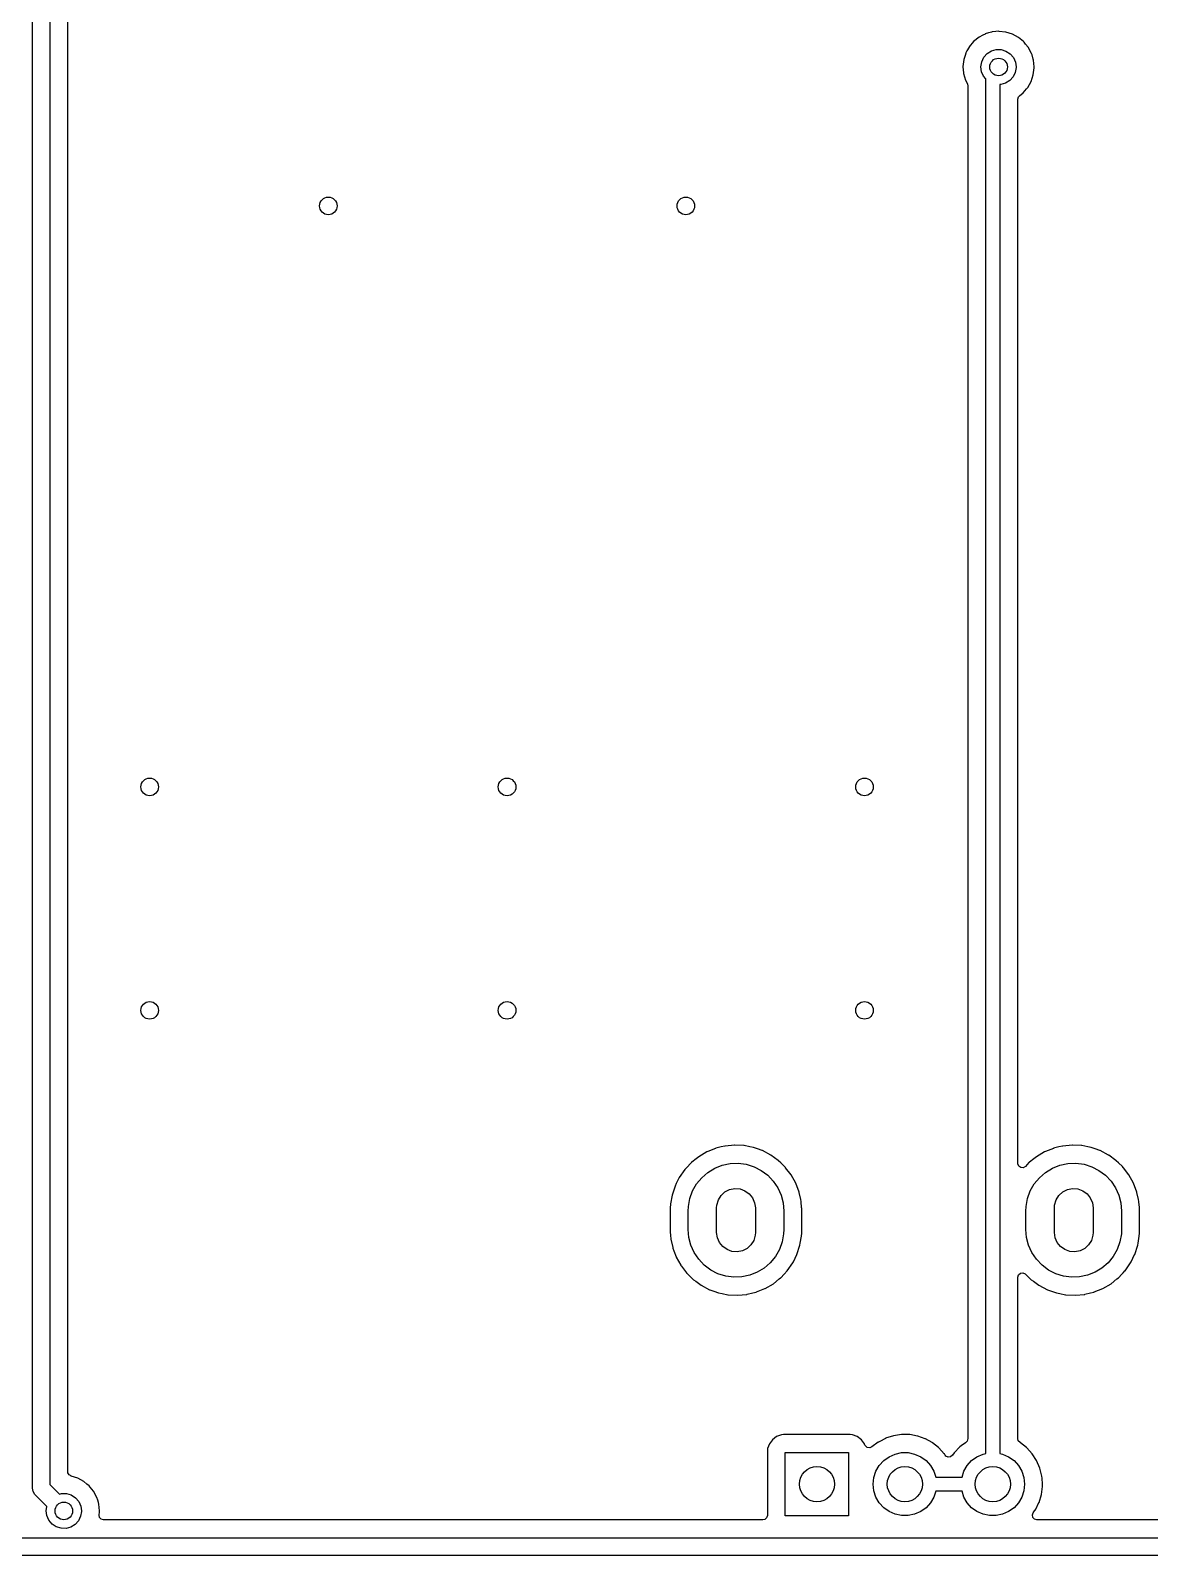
# Model space of a CAD drawing. Extents: x 63 to 234, y -148 to -41.
# Drawn here: x 90.59 to 122.4, y -147.57 to -104.24 of the extents above; entities that cross this region are included whole.
import ezdxf

# ---------------------------------------------------------------- set-up
doc = ezdxf.new("R2010")
doc.units = 0
doc.layers.add('BLACK', color=7, linetype='CONTINUOUS')

msp = doc.modelspace()

# ---------------------------------------------------------------- linework, layer by layer
at = {"layer": 'BLACK', "linetype": 'CONTINUOUS'}
for p, q in [((90.6464, -145.659), (90.6464, -96.8386)), ((91.1464, -96.8386), (91.1464, -145.555)), ((91.6549, -145.191), (91.6549, -97.205)), ((117.555, -104.425), (117.401, -104.548)), ((117.66, -104.37), (117.555, -104.425)), ((117.725, -104.336), (117.66, -104.37)), ((117.73, -104.333), (117.725, -104.336)), ((117.725, -104.336), (117.725, -104.336)), ((117.826, -104.305), (117.73, -104.333)), ((117.914, -104.279), (117.826, -104.305)), ((117.92, -104.277), (117.914, -104.279)), ((117.914, -104.279), (117.914, -104.279)), ((117.926, -104.277), (117.92, -104.277)), ((118.035, -104.267), (117.926, -104.277)), ((117.926, -104.277), (117.926, -104.277)), ((118.117, -104.259), (118.035, -104.267)), ((118.123, -104.26), (118.117, -104.259)), ((118.308, -104.279), (118.123, -104.26)), ((118.123, -104.26), (118.123, -104.26)), ((118.314, -104.28), (118.308, -104.279)), ((118.308, -104.279), (118.308, -104.279)), ((118.503, -104.338), (118.314, -104.28)), ((118.677, -104.432), (118.503, -104.338)), ((118.681, -104.436), (118.677, -104.432)), ((117.212, -104.812), (117.179, -104.873)), ((117.271, -104.705), (117.212, -104.812)), ((117.274, -104.7), (117.271, -104.705)), ((117.271, -104.705), (117.271, -104.705)), ((117.401, -104.548), (117.274, -104.7)), ((117.786, -104.892), (117.906, -104.816)), ((117.906, -104.816), (118.042, -104.777)), ((118.042, -104.777), (118.184, -104.778)), ((118.184, -104.778), (118.32, -104.819)), ((118.32, -104.819), (118.439, -104.896)), ((118.82, -104.551), (118.681, -104.436)), ((118.681, -104.436), (118.681, -104.436)), ((118.829, -104.558), (118.82, -104.551)), ((118.833, -104.563), (118.829, -104.558)), ((118.88, -104.62), (118.833, -104.563)), ((118.833, -104.563), (118.833, -104.563)), ((118.954, -104.712), (118.88, -104.62)), ((119.047, -104.886), (118.954, -104.712)), ((117.119, -105.062), (117.097, -105.258)), ((117.097, -105.258), (117.097, -105.264)), ((117.097, -105.264), (117.112, -105.442)), ((117.157, -104.942), (117.119, -105.062)), ((117.177, -104.879), (117.157, -104.942)), ((117.179, -104.873), (117.177, -104.879)), ((117.177, -104.879), (117.177, -104.879)), ((117.61, -105.266), (117.632, -105.126)), ((117.628, -105.407), (117.61, -105.266)), ((117.632, -105.126), (117.692, -104.998)), ((117.692, -104.998), (117.786, -104.892)), ((118.439, -104.896), (118.531, -105.003)), ((118.531, -105.003), (118.59, -105.132)), ((118.61, -105.285), (118.586, -105.425)), ((118.59, -105.132), (118.61, -105.272)), ((118.61, -105.272), (118.61, -105.285)), ((119.061, -104.932), (119.047, -104.886)), ((119.098, -105.054), (119.061, -104.932)), ((119.104, -105.076), (119.098, -105.054)), ((119.098, -105.497), (119.123, -105.301)), ((119.123, -105.272), (119.104, -105.076)), ((119.123, -105.276), (119.123, -105.272)), ((119.123, -105.286), (119.123, -105.276)), ((119.123, -105.276), (119.123, -105.276)), ((119.123, -105.301), (119.123, -105.286)), ((117.112, -105.442), (117.113, -105.455)), ((117.113, -105.455), (117.168, -105.646)), ((117.168, -105.646), (117.171, -105.651)), ((117.171, -105.651), (117.225, -105.756)), ((117.686, -105.537), (117.628, -105.407)), ((117.747, -105.61), (117.686, -105.537)), ((117.747, -144.669), (117.747, -105.61)), ((118.309, -105.731), (118.172, -105.769)), ((118.429, -105.657), (118.309, -105.731)), ((118.525, -105.552), (118.429, -105.657)), ((118.586, -105.425), (118.525, -105.552)), ((118.938, -105.857), (119.036, -105.685)), ((119.036, -105.685), (119.098, -105.497)), ((117.225, -105.756), (117.238, -105.814)), ((117.238, -105.814), (117.238, -144.25)), ((118.172, -105.769), (118.147, -105.768)), ((118.147, -105.768), (118.147, -144.669)), ((118.655, -106.188), (118.676, -106.12)), ((118.676, -106.12), (118.704, -106.088)), ((118.704, -106.088), (118.809, -106.006)), ((118.809, -106.006), (118.904, -105.897)), ((118.904, -105.897), (118.934, -105.861)), ((118.934, -105.861), (118.938, -105.857)), ((118.934, -105.861), (118.934, -105.861)), ((118.655, -136.429), (118.655, -106.188)), ((110.067, -136.001), (109.847, -136.09)), ((110.071, -135.999), (110.067, -136.001)), ((110.067, -136.001), (110.067, -136.001)), ((110.224, -135.962), (110.071, -135.999)), ((110.33, -135.936), (110.224, -135.962)), ((110.335, -135.935), (110.33, -135.936)), ((110.33, -135.936), (110.33, -135.936)), ((110.604, -135.909), (110.335, -135.935)), ((110.609, -135.909), (110.604, -135.909)), ((110.871, -135.922), (110.609, -135.909)), ((110.609, -135.909), (110.609, -135.909)), ((110.875, -135.922), (110.871, -135.922)), ((110.871, -135.922), (110.871, -135.922)), ((110.88, -135.923), (110.875, -135.922)), ((111.043, -135.956), (110.88, -135.923)), ((110.88, -135.923), (110.88, -135.923)), ((111.141, -135.975), (111.043, -135.956)), ((111.26, -136.017), (111.141, -135.975)), ((111.393, -136.064), (111.26, -136.017)), ((111.397, -136.065), (111.393, -136.064)), ((111.393, -136.064), (111.393, -136.064)), ((111.637, -136.191), (111.397, -136.065)), ((119.667, -136.001), (119.447, -136.09)), ((119.671, -135.999), (119.667, -136.001)), ((119.667, -136.001), (119.667, -136.001)), ((119.824, -135.962), (119.671, -135.999)), ((119.93, -135.936), (119.824, -135.962)), ((119.935, -135.935), (119.93, -135.936)), ((119.93, -135.936), (119.93, -135.936)), ((120.204, -135.909), (119.935, -135.935)), ((120.209, -135.909), (120.204, -135.909)), ((120.471, -135.922), (120.209, -135.909)), ((120.209, -135.909), (120.209, -135.909)), ((120.475, -135.922), (120.471, -135.922)), ((120.471, -135.922), (120.471, -135.922)), ((120.48, -135.923), (120.475, -135.922)), ((120.643, -135.956), (120.48, -135.923)), ((120.48, -135.923), (120.48, -135.923)), ((120.741, -135.975), (120.643, -135.956)), ((120.86, -136.017), (120.741, -135.975)), ((120.993, -136.064), (120.86, -136.017)), ((120.997, -136.065), (120.993, -136.064)), ((120.993, -136.064), (120.993, -136.064)), ((121.237, -136.191), (120.997, -136.065)), ((109.371, -136.411), (109.24, -136.551)), ((109.374, -136.407), (109.371, -136.411)), ((109.388, -136.397), (109.374, -136.407)), ((109.514, -136.295), (109.388, -136.397)), ((109.586, -136.238), (109.514, -136.295)), ((109.82, -136.101), (109.586, -136.238)), ((109.847, -136.09), (109.82, -136.101)), ((110.042, -136.564), (110.256, -136.479)), ((110.256, -136.479), (110.481, -136.432)), ((110.481, -136.432), (110.711, -136.424)), ((110.711, -136.424), (110.939, -136.454)), ((110.939, -136.454), (111.159, -136.522)), ((111.641, -136.194), (111.637, -136.191)), ((111.844, -136.342), (111.641, -136.194)), ((111.856, -136.351), (111.844, -136.342)), ((111.919, -136.412), (111.856, -136.351)), ((112.03, -136.521), (111.919, -136.412)), ((118.656, -136.442), (118.655, -136.429)), ((118.683, -136.508), (118.656, -136.442)), ((118.974, -136.407), (118.876, -136.513)), ((118.988, -136.397), (118.974, -136.407)), ((119.114, -136.295), (118.988, -136.397)), ((119.186, -136.238), (119.114, -136.295)), ((119.42, -136.101), (119.186, -136.238)), ((119.447, -136.09), (119.42, -136.101)), ((119.642, -136.564), (119.856, -136.479)), ((119.856, -136.479), (120.081, -136.432)), ((120.081, -136.432), (120.311, -136.424)), ((120.311, -136.424), (120.539, -136.454)), ((120.539, -136.454), (120.759, -136.522)), ((121.241, -136.194), (121.237, -136.191)), ((121.444, -136.342), (121.241, -136.194)), ((121.456, -136.351), (121.444, -136.342)), ((121.519, -136.412), (121.456, -136.351)), ((121.63, -136.521), (121.519, -136.412)), ((109.032, -136.832), (108.95, -136.997)), ((109.034, -136.828), (109.032, -136.832)), ((109.032, -136.832), (109.032, -136.832)), ((109.189, -136.606), (109.034, -136.828)), ((109.24, -136.551), (109.189, -136.606)), ((109.526, -137.012), (109.672, -136.834)), ((109.672, -136.834), (109.846, -136.683)), ((109.846, -136.683), (110.042, -136.564)), ((111.159, -136.522), (111.364, -136.626)), ((111.364, -136.626), (111.548, -136.763)), ((111.548, -136.763), (111.707, -136.93)), ((111.707, -136.93), (111.835, -137.121)), ((112.05, -136.541), (112.03, -136.521)), ((112.053, -136.544), (112.05, -136.541)), ((112.057, -136.55), (112.053, -136.544)), ((112.053, -136.544), (112.053, -136.544)), ((112.215, -136.756), (112.057, -136.55)), ((112.346, -136.993), (112.215, -136.756)), ((118.742, -136.548), (118.683, -136.508)), ((118.812, -136.551), (118.742, -136.548)), ((118.874, -136.515), (118.812, -136.551)), ((118.876, -136.513), (118.874, -136.515)), ((119.126, -137.012), (119.272, -136.834)), ((119.272, -136.834), (119.446, -136.683)), ((119.446, -136.683), (119.642, -136.564)), ((120.759, -136.522), (120.964, -136.626)), ((120.964, -136.626), (121.148, -136.763)), ((121.148, -136.763), (121.307, -136.93)), ((121.307, -136.93), (121.435, -137.121)), ((121.65, -136.541), (121.63, -136.521)), ((121.653, -136.544), (121.65, -136.541)), ((121.657, -136.55), (121.653, -136.544)), ((121.653, -136.544), (121.653, -136.544)), ((121.815, -136.756), (121.657, -136.55)), ((121.946, -136.993), (121.815, -136.756)), ((108.828, -137.333), (108.786, -137.577)), ((108.829, -137.329), (108.828, -137.333)), ((108.828, -137.333), (108.828, -137.333)), ((108.914, -137.071), (108.829, -137.329)), ((108.95, -136.997), (108.914, -137.071)), ((109.334, -137.428), (109.412, -137.212)), ((109.412, -137.212), (109.526, -137.012)), ((110.145, -137.468), (110.223, -137.341)), ((110.223, -137.341), (110.333, -137.24)), ((110.333, -137.24), (110.466, -137.173)), ((110.466, -137.173), (110.612, -137.143)), ((110.612, -137.143), (110.761, -137.154)), ((110.761, -137.154), (110.902, -137.205)), ((110.902, -137.205), (111.024, -137.291)), ((111.024, -137.291), (111.117, -137.407)), ((111.835, -137.121), (111.93, -137.33)), ((111.93, -137.33), (111.988, -137.553)), ((112.442, -137.247), (112.346, -136.993)), ((112.443, -137.251), (112.442, -137.247)), ((112.488, -137.452), (112.443, -137.251)), ((112.443, -137.251), (112.443, -137.251)), ((118.934, -137.428), (119.012, -137.212)), ((119.012, -137.212), (119.126, -137.012)), ((119.745, -137.468), (119.823, -137.341)), ((119.823, -137.341), (119.933, -137.24)), ((119.933, -137.24), (120.066, -137.173)), ((120.066, -137.173), (120.212, -137.143)), ((120.212, -137.143), (120.361, -137.154)), ((120.361, -137.154), (120.502, -137.205)), ((120.502, -137.205), (120.624, -137.291)), ((120.624, -137.291), (120.717, -137.407)), ((121.435, -137.121), (121.53, -137.33)), ((121.53, -137.33), (121.588, -137.553)), ((122.042, -137.247), (121.946, -136.993)), ((122.043, -137.251), (122.042, -137.247)), ((122.088, -137.452), (122.043, -137.251)), ((122.043, -137.251), (122.043, -137.251)), ((108.783, -137.596), (108.778, -137.682)), ((108.778, -137.682), (108.778, -138.371)), ((108.786, -137.577), (108.783, -137.596)), ((109.287, -137.782), (109.293, -137.654)), ((109.287, -138.302), (109.287, -137.782)), ((109.293, -137.654), (109.334, -137.428)), ((110.097, -137.692), (110.103, -137.612)), ((110.097, -138.392), (110.097, -137.692)), ((110.103, -137.612), (110.145, -137.468)), ((111.117, -137.407), (111.177, -137.544)), ((111.177, -137.544), (111.197, -137.692)), ((111.197, -137.692), (111.197, -138.392)), ((111.988, -137.553), (112.007, -137.782)), ((112.007, -137.782), (112.007, -138.302)), ((112.501, -137.512), (112.488, -137.452)), ((112.501, -137.516), (112.501, -137.512)), ((112.513, -137.683), (112.501, -137.516)), ((112.515, -137.713), (112.513, -137.683)), ((112.515, -138.402), (112.515, -137.713)), ((118.887, -137.782), (118.893, -137.654)), ((118.887, -138.302), (118.887, -137.782)), ((118.893, -137.654), (118.934, -137.428)), ((119.697, -137.692), (119.703, -137.612)), ((119.697, -138.392), (119.697, -137.692)), ((119.703, -137.612), (119.745, -137.468)), ((120.717, -137.407), (120.777, -137.544)), ((120.777, -137.544), (120.797, -137.692)), ((120.797, -137.692), (120.797, -138.392)), ((121.588, -137.553), (121.607, -137.782)), ((121.607, -137.782), (121.607, -138.302)), ((122.101, -137.512), (122.088, -137.452)), ((122.101, -137.516), (122.101, -137.512)), ((122.113, -137.683), (122.101, -137.516)), ((122.115, -137.713), (122.113, -137.683)), ((122.115, -138.402), (122.115, -137.713)), ((108.778, -138.371), (108.779, -138.373)), ((108.779, -138.373), (108.787, -138.481)), ((108.779, -138.373), (108.779, -138.373)), ((108.787, -138.481), (108.793, -138.572)), ((108.793, -138.572), (108.794, -138.577)), ((108.794, -138.577), (108.794, -138.577)), ((108.794, -138.577), (108.847, -138.816)), ((109.306, -138.531), (109.287, -138.302)), ((109.364, -138.754), (109.306, -138.531)), ((110.117, -138.54), (110.097, -138.392)), ((110.177, -138.677), (110.117, -138.54)), ((111.149, -138.616), (111.071, -138.743)), ((111.191, -138.472), (111.149, -138.616)), ((111.197, -138.392), (111.191, -138.472)), ((111.96, -138.656), (111.882, -138.872)), ((112.001, -138.43), (111.96, -138.656)), ((112.007, -138.302), (112.001, -138.43)), ((112.475, -138.697), (112.511, -138.492)), ((112.511, -138.488), (112.514, -138.424)), ((112.511, -138.492), (112.511, -138.488)), ((112.511, -138.492), (112.511, -138.492)), ((112.514, -138.424), (112.515, -138.404)), ((112.515, -138.404), (112.515, -138.402)), ((112.515, -138.404), (112.515, -138.404)), ((118.906, -138.531), (118.887, -138.302)), ((118.964, -138.754), (118.906, -138.531)), ((119.717, -138.54), (119.697, -138.392)), ((119.777, -138.677), (119.717, -138.54)), ((120.749, -138.616), (120.671, -138.743)), ((120.791, -138.472), (120.749, -138.616)), ((120.797, -138.392), (120.791, -138.472)), ((121.56, -138.656), (121.482, -138.872)), ((121.601, -138.43), (121.56, -138.656)), ((121.607, -138.302), (121.601, -138.43)), ((122.075, -138.697), (122.111, -138.492)), ((122.111, -138.488), (122.114, -138.424)), ((122.111, -138.492), (122.111, -138.488)), ((122.111, -138.492), (122.111, -138.492)), ((122.114, -138.424), (122.115, -138.404)), ((122.115, -138.404), (122.115, -138.402)), ((122.115, -138.404), (122.115, -138.404)), ((108.847, -138.816), (108.852, -138.837)), ((108.852, -138.837), (108.881, -138.915)), ((108.881, -138.915), (108.944, -139.082)), ((108.944, -139.082), (108.948, -139.091)), ((108.948, -139.091), (108.95, -139.095)), ((108.95, -139.095), (109.076, -139.323)), ((109.459, -138.963), (109.364, -138.754)), ((109.587, -139.154), (109.459, -138.963)), ((110.27, -138.793), (110.177, -138.677)), ((110.392, -138.879), (110.27, -138.793)), ((110.533, -138.93), (110.392, -138.879)), ((110.682, -138.941), (110.533, -138.93)), ((110.828, -138.911), (110.682, -138.941)), ((110.961, -138.844), (110.828, -138.911)), ((111.071, -138.743), (110.961, -138.844)), ((111.768, -139.072), (111.622, -139.25)), ((111.882, -138.872), (111.768, -139.072)), ((112.277, -139.222), (112.378, -139.017)), ((112.378, -139.017), (112.38, -139.013)), ((112.378, -139.017), (112.378, -139.017)), ((112.38, -139.013), (112.465, -138.755)), ((112.465, -138.755), (112.475, -138.697)), ((119.059, -138.963), (118.964, -138.754)), ((119.187, -139.154), (119.059, -138.963)), ((119.87, -138.793), (119.777, -138.677)), ((119.992, -138.879), (119.87, -138.793)), ((120.133, -138.93), (119.992, -138.879)), ((120.282, -138.941), (120.133, -138.93)), ((120.428, -138.911), (120.282, -138.941)), ((120.561, -138.844), (120.428, -138.911)), ((120.671, -138.743), (120.561, -138.844)), ((121.368, -139.072), (121.222, -139.25)), ((121.482, -138.872), (121.368, -139.072)), ((121.877, -139.222), (121.978, -139.017)), ((121.978, -139.017), (121.98, -139.013)), ((121.978, -139.017), (121.978, -139.017)), ((121.98, -139.013), (122.065, -138.755)), ((122.065, -138.755), (122.075, -138.697)), ((109.076, -139.323), (109.079, -139.328)), ((109.079, -139.328), (109.097, -139.351)), ((109.097, -139.351), (109.238, -139.536)), ((109.746, -139.321), (109.587, -139.154)), ((109.93, -139.458), (109.746, -139.321)), ((110.135, -139.562), (109.93, -139.458)), ((111.252, -139.52), (111.038, -139.605)), ((111.448, -139.401), (111.252, -139.52)), ((111.622, -139.25), (111.448, -139.401)), ((112.014, -139.576), (112.102, -139.482)), ((112.102, -139.482), (112.105, -139.478)), ((112.102, -139.482), (112.102, -139.482)), ((112.105, -139.478), (112.26, -139.256)), ((112.26, -139.256), (112.277, -139.222)), ((118.729, -139.544), (118.799, -139.534)), ((118.799, -139.534), (118.864, -139.563)), ((119.346, -139.321), (119.187, -139.154)), ((119.53, -139.458), (119.346, -139.321)), ((119.735, -139.562), (119.53, -139.458)), ((120.852, -139.52), (120.638, -139.605)), ((121.048, -139.401), (120.852, -139.52)), ((121.222, -139.25), (121.048, -139.401)), ((121.614, -139.576), (121.652, -139.535)), ((121.652, -139.535), (121.702, -139.482)), ((121.702, -139.482), (121.705, -139.478)), ((121.702, -139.482), (121.702, -139.482)), ((121.705, -139.478), (121.86, -139.256)), ((121.86, -139.256), (121.877, -139.222)), ((109.238, -139.536), (109.244, -139.543)), ((109.244, -139.543), (109.247, -139.547)), ((109.247, -139.547), (109.247, -139.547)), ((109.247, -139.547), (109.274, -139.573)), ((109.274, -139.573), (109.438, -139.733)), ((109.438, -139.733), (109.441, -139.736)), ((109.441, -139.736), (109.441, -139.736)), ((109.441, -139.736), (109.502, -139.779)), ((109.502, -139.779), (109.657, -139.893)), ((109.657, -139.893), (109.897, -140.019)), ((110.355, -139.63), (110.135, -139.562)), ((110.583, -139.66), (110.355, -139.63)), ((110.813, -139.652), (110.583, -139.66)), ((111.038, -139.605), (110.813, -139.652)), ((111.474, -139.983), (111.708, -139.846)), ((111.708, -139.846), (111.875, -139.713)), ((111.875, -139.713), (111.916, -139.679)), ((111.916, -139.679), (111.92, -139.677)), ((111.916, -139.679), (111.916, -139.679)), ((111.92, -139.677), (112.014, -139.576)), ((118.655, -139.659), (118.676, -139.591)), ((118.655, -144.25), (118.655, -139.659)), ((118.676, -139.591), (118.729, -139.544)), ((118.864, -139.563), (118.87, -139.569)), ((118.87, -139.569), (119.038, -139.733)), ((119.038, -139.733), (119.041, -139.736)), ((119.041, -139.736), (119.041, -139.736)), ((119.041, -139.736), (119.102, -139.779)), ((119.102, -139.779), (119.257, -139.893)), ((119.257, -139.893), (119.497, -140.019)), ((119.955, -139.63), (119.735, -139.562)), ((120.183, -139.66), (119.955, -139.63)), ((120.413, -139.652), (120.183, -139.66)), ((120.638, -139.605), (120.413, -139.652)), ((121.074, -139.983), (121.308, -139.846)), ((121.308, -139.846), (121.475, -139.713)), ((121.475, -139.713), (121.516, -139.679)), ((121.516, -139.679), (121.52, -139.677)), ((121.516, -139.679), (121.516, -139.679)), ((121.52, -139.677), (121.614, -139.576)), ((109.897, -140.019), (109.901, -140.02)), ((109.901, -140.02), (109.901, -140.02)), ((109.901, -140.02), (110.016, -140.061)), ((110.016, -140.061), (110.153, -140.109)), ((110.153, -140.109), (110.251, -140.128)), ((110.251, -140.128), (110.414, -140.161)), ((110.414, -140.161), (110.414, -140.161)), ((110.414, -140.161), (110.419, -140.162)), ((110.419, -140.162), (110.423, -140.162)), ((110.423, -140.162), (110.423, -140.162)), ((110.423, -140.162), (110.685, -140.175)), ((110.685, -140.175), (110.685, -140.175)), ((110.685, -140.175), (110.69, -140.175)), ((110.69, -140.175), (110.959, -140.149)), ((110.959, -140.149), (110.964, -140.148)), ((110.964, -140.148), (111.124, -140.109)), ((110.964, -140.148), (110.964, -140.148)), ((111.124, -140.109), (111.223, -140.085)), ((111.223, -140.085), (111.232, -140.081)), ((111.232, -140.081), (111.47, -139.985)), ((111.47, -139.985), (111.474, -139.983)), ((111.47, -139.985), (111.47, -139.985)), ((119.497, -140.019), (119.501, -140.02)), ((119.501, -140.02), (119.501, -140.02)), ((119.501, -140.02), (119.616, -140.061)), ((119.616, -140.061), (119.753, -140.109)), ((119.753, -140.109), (119.851, -140.128)), ((119.851, -140.128), (120.014, -140.161)), ((120.014, -140.161), (120.014, -140.161)), ((120.014, -140.161), (120.019, -140.162)), ((120.019, -140.162), (120.023, -140.162)), ((120.023, -140.162), (120.023, -140.162)), ((120.023, -140.162), (120.285, -140.175)), ((120.285, -140.175), (120.285, -140.175)), ((120.285, -140.175), (120.29, -140.175)), ((120.29, -140.175), (120.559, -140.149)), ((120.559, -140.149), (120.564, -140.148)), ((120.564, -140.148), (120.724, -140.109)), ((120.564, -140.148), (120.564, -140.148)), ((120.724, -140.109), (120.823, -140.085)), ((120.823, -140.085), (120.832, -140.081)), ((120.832, -140.081), (121.07, -139.985)), ((121.07, -139.985), (121.074, -139.983)), ((121.07, -139.985), (121.07, -139.985)), ((111.684, -144.279), (111.596, -144.395)), ((111.8, -144.191), (111.684, -144.279)), ((111.937, -144.14), (111.8, -144.191)), ((111.999, -144.133), (111.937, -144.14)), ((113.895, -144.133), (111.999, -144.133)), ((113.957, -144.14), (113.895, -144.133)), ((114.094, -144.191), (113.957, -144.14)), ((114.21, -144.279), (114.094, -144.191)), ((114.298, -144.395), (114.21, -144.279)), ((114.895, -144.241), (114.731, -144.326)), ((114.899, -144.239), (114.895, -144.241)), ((114.895, -144.241), (114.895, -144.241)), ((115.119, -144.167), (114.899, -144.239)), ((115.348, -144.132), (115.119, -144.167)), ((115.354, -144.132), (115.348, -144.132)), ((115.503, -144.134), (115.354, -144.132)), ((115.354, -144.132), (115.354, -144.132)), ((115.58, -144.135), (115.503, -144.134)), ((115.585, -144.136), (115.58, -144.135)), ((115.803, -144.175), (115.585, -144.136)), ((115.585, -144.136), (115.585, -144.136)), ((115.808, -144.176), (115.803, -144.175)), ((115.803, -144.175), (115.803, -144.175)), ((115.813, -144.177), (115.808, -144.176)), ((116.021, -144.251), (115.813, -144.177)), ((115.813, -144.177), (115.813, -144.177)), ((116.026, -144.253), (116.021, -144.251)), ((116.021, -144.251), (116.021, -144.251)), ((116.031, -144.255), (116.026, -144.253)), ((116.225, -144.362), (116.031, -144.255)), ((116.031, -144.255), (116.031, -144.255)), ((117.238, -144.25), (117.218, -144.318)), ((118.671, -144.31), (118.655, -144.25)), ((111.545, -144.532), (111.538, -144.594)), ((111.538, -144.594), (111.538, -146.435)), ((111.596, -144.395), (111.545, -144.532)), ((112.047, -146.442), (112.047, -144.642)), ((112.047, -144.642), (113.847, -144.642)), ((113.847, -144.642), (113.847, -146.442)), ((114.301, -144.404), (114.298, -144.395)), ((114.311, -144.432), (114.301, -144.404)), ((114.301, -144.404), (114.301, -144.404)), ((114.324, -144.457), (114.311, -144.432)), ((114.378, -144.503), (114.324, -144.457)), ((114.449, -144.512), (114.378, -144.503)), ((114.508, -144.484), (114.449, -144.512)), ((114.509, -144.485), (114.508, -144.484)), ((114.69, -144.349), (114.509, -144.485)), ((114.694, -144.346), (114.69, -144.349)), ((114.69, -144.349), (114.69, -144.349)), ((114.731, -144.326), (114.694, -144.346)), ((114.997, -144.763), (115.169, -144.686)), ((115.169, -144.686), (115.353, -144.647)), ((115.353, -144.647), (115.541, -144.647)), ((115.541, -144.647), (115.725, -144.686)), ((115.725, -144.686), (115.897, -144.763)), ((116.229, -144.365), (116.225, -144.362)), ((116.225, -144.362), (116.225, -144.362)), ((116.233, -144.368), (116.229, -144.365)), ((116.407, -144.505), (116.233, -144.368)), ((116.233, -144.368), (116.233, -144.368)), ((116.411, -144.508), (116.407, -144.505)), ((116.407, -144.505), (116.407, -144.505)), ((116.567, -144.68), (116.411, -144.508)), ((116.57, -144.684), (116.567, -144.68)), ((116.592, -144.719), (116.57, -144.684)), ((116.57, -144.684), (116.57, -144.684)), ((116.613, -144.743), (116.592, -144.719)), ((116.802, -144.721), (116.747, -144.766)), ((116.849, -144.653), (116.802, -144.721)), ((117.009, -144.485), (116.849, -144.653)), ((117.046, -144.457), (117.009, -144.485)), ((117.169, -144.365), (117.046, -144.457)), ((117.188, -144.35), (117.169, -144.365)), ((117.218, -144.318), (117.188, -144.35)), ((117.497, -144.763), (117.669, -144.686)), ((117.669, -144.686), (117.747, -144.669)), ((118.147, -144.669), (118.225, -144.686)), ((118.225, -144.686), (118.397, -144.763)), ((118.721, -144.36), (118.671, -144.31)), ((118.725, -144.362), (118.721, -144.36)), ((118.729, -144.365), (118.725, -144.362)), ((118.733, -144.368), (118.729, -144.365)), ((118.907, -144.505), (118.733, -144.368)), ((118.733, -144.368), (118.733, -144.368)), ((118.911, -144.508), (118.907, -144.505)), ((118.907, -144.505), (118.907, -144.505)), ((119.067, -144.68), (118.911, -144.508)), ((119.193, -144.874), (119.067, -144.68)), ((114.625, -145.176), (114.719, -145.013)), ((114.719, -145.013), (114.845, -144.873)), ((114.845, -144.873), (114.997, -144.763)), ((115.897, -144.763), (116.049, -144.873)), ((116.049, -144.873), (116.175, -145.013)), ((116.175, -145.013), (116.269, -145.176)), ((116.676, -144.774), (116.613, -144.743)), ((116.747, -144.766), (116.676, -144.774)), ((117.125, -145.176), (117.219, -145.013)), ((117.219, -145.013), (117.345, -144.873)), ((117.345, -144.873), (117.497, -144.763)), ((118.397, -144.763), (118.549, -144.873)), ((118.549, -144.873), (118.675, -145.013)), ((118.675, -145.013), (118.769, -145.176)), ((119.285, -145.087), (119.193, -144.874)), ((119.341, -145.311), (119.285, -145.087)), ((91.1464, -145.555), (91.4162, -145.825)), ((91.6581, -145.219), (91.6549, -145.191)), ((91.6928, -145.281), (91.6581, -145.219)), ((91.7461, -145.309), (91.6928, -145.281)), ((91.7454, -145.311), (91.7461, -145.309)), ((91.9343, -145.37), (91.7454, -145.311)), ((92.1083, -145.464), (91.9343, -145.37)), ((92.113, -145.468), (92.1083, -145.464)), ((92.1987, -145.539), (92.113, -145.468)), ((92.113, -145.468), (92.113, -145.468)), ((92.2607, -145.59), (92.1987, -145.539)), ((92.2646, -145.595), (92.2607, -145.59)), ((92.2892, -145.625), (92.2646, -145.595)), ((92.2646, -145.595), (92.2646, -145.595)), ((114.547, -145.542), (114.567, -145.355)), ((114.567, -145.729), (114.547, -145.542)), ((114.567, -145.355), (114.625, -145.176)), ((116.269, -145.176), (116.323, -145.342)), ((116.323, -145.342), (117.071, -145.342)), ((117.071, -145.342), (117.125, -145.176)), ((118.769, -145.176), (118.827, -145.355)), ((118.827, -145.355), (118.847, -145.542)), ((118.847, -145.542), (118.827, -145.729)), ((119.342, -145.316), (119.341, -145.311)), ((119.346, -145.368), (119.342, -145.316)), ((119.342, -145.316), (119.342, -145.316)), ((119.36, -145.542), (119.346, -145.368)), ((119.359, -145.611), (119.36, -145.542)), ((90.6654, -145.754), (90.6464, -145.659)), ((90.7196, -145.836), (90.6654, -145.754)), ((91.0605, -146.176), (90.7196, -145.836)), ((91.4162, -145.825), (91.4737, -145.809)), ((91.4737, -145.809), (91.6155, -145.809)), ((91.6155, -145.809), (91.7513, -145.85)), ((91.7513, -145.85), (91.8703, -145.927)), ((91.8703, -145.927), (91.9628, -146.035)), ((91.9628, -146.035), (92.0215, -146.164)), ((92.3857, -145.743), (92.2892, -145.625)), ((92.4785, -145.918), (92.3857, -145.743)), ((92.5035, -146.001), (92.4785, -145.918)), ((92.5231, -146.065), (92.5035, -146.001)), ((114.625, -145.908), (114.567, -145.729)), ((114.719, -146.071), (114.625, -145.908)), ((116.269, -145.908), (116.175, -146.071)), ((116.323, -145.742), (116.269, -145.908)), ((117.071, -145.742), (116.323, -145.742)), ((117.125, -145.908), (117.071, -145.742)), ((117.219, -146.071), (117.125, -145.908)), ((118.769, -145.908), (118.675, -146.071)), ((118.827, -145.729), (118.769, -145.908)), ((119.261, -146.062), (119.328, -145.841)), ((119.328, -145.841), (119.359, -145.611)), ((91.0416, -146.298), (91.0605, -146.176)), ((91.06, -146.438), (91.0416, -146.298)), ((91.1171, -146.568), (91.06, -146.438)), ((92.0179, -146.456), (91.9561, -146.584)), ((92.0415, -146.316), (92.0179, -146.456)), ((92.0215, -146.164), (92.0416, -146.304)), ((92.0416, -146.304), (92.0415, -146.316)), ((92.5357, -146.107), (92.5231, -146.065)), ((92.555, -146.304), (92.5357, -146.107)), ((92.5435, -146.42), (92.5546, -146.332)), ((92.5539, -146.488), (92.5435, -146.42)), ((92.5546, -146.332), (92.555, -146.304)), ((111.538, -146.435), (111.518, -146.504)), ((113.847, -146.442), (112.047, -146.442)), ((114.845, -146.211), (114.719, -146.071)), ((114.997, -146.321), (114.845, -146.211)), ((115.169, -146.398), (114.997, -146.321)), ((115.353, -146.437), (115.169, -146.398)), ((115.541, -146.437), (115.353, -146.437)), ((115.725, -146.398), (115.541, -146.437)), ((115.897, -146.321), (115.725, -146.398)), ((116.049, -146.211), (115.897, -146.321)), ((116.175, -146.071), (116.049, -146.211)), ((117.345, -146.211), (117.219, -146.071)), ((117.497, -146.321), (117.345, -146.211)), ((117.669, -146.398), (117.497, -146.321)), ((117.853, -146.437), (117.669, -146.398)), ((118.041, -146.437), (117.853, -146.437)), ((118.225, -146.398), (118.041, -146.437)), ((118.397, -146.321), (118.225, -146.398)), ((118.549, -146.211), (118.397, -146.321)), ((118.675, -146.071), (118.549, -146.211)), ((119.07, -146.418), (119.092, -146.362)), ((119.08, -146.488), (119.07, -146.418)), ((119.092, -146.362), (119.155, -146.274)), ((119.155, -146.274), (119.158, -146.27)), ((119.155, -146.274), (119.155, -146.274)), ((119.158, -146.27), (119.168, -146.25)), ((119.168, -146.25), (119.259, -146.067)), ((119.259, -146.067), (119.261, -146.062)), ((119.259, -146.067), (119.259, -146.067)), ((91.2083, -146.677), (91.1171, -146.568)), ((91.3263, -146.755), (91.2083, -146.677)), ((91.4617, -146.798), (91.3263, -146.755)), ((91.6034, -146.8), (91.4617, -146.798)), ((91.7402, -146.763), (91.6034, -146.8)), ((91.861, -146.689), (91.7402, -146.763)), ((91.9561, -146.584), (91.861, -146.689)), ((92.6004, -146.541), (92.5539, -146.488)), ((92.6685, -146.561), (92.6004, -146.541)), ((111.412, -146.561), (92.6685, -146.561)), ((111.465, -146.55), (111.412, -146.561)), ((111.518, -146.504), (111.465, -146.55)), ((119.127, -146.541), (119.08, -146.488)), ((119.195, -146.561), (119.127, -146.541)), ((137.799, -146.561), (119.195, -146.561)), ((70.3786, -147.07), (138.326, -147.07)), ((190.754, -147.57), (70.275, -147.57))]:
    msp.add_line(p, q, dxfattribs=at)
at = {"layer": 'BLACK'}
for centre, radius in [((118.11, -105.272), 0.25), ((99.06, -109.22), 0.25), ((109.22, -109.22), 0.25), ((93.98, -125.73), 0.25), ((104.14, -125.73), 0.25), ((114.3, -125.73), 0.25), ((93.98, -132.08), 0.25), ((104.14, -132.08), 0.25), ((114.3, -132.08), 0.25), ((112.947, -145.542), 0.5), ((115.447, -145.542), 0.5), ((117.947, -145.542), 0.5), ((91.5416, -146.304), 0.25)]:
    msp.add_circle(centre, radius, dxfattribs=at)

doc.saveas('drawing.dxf')
